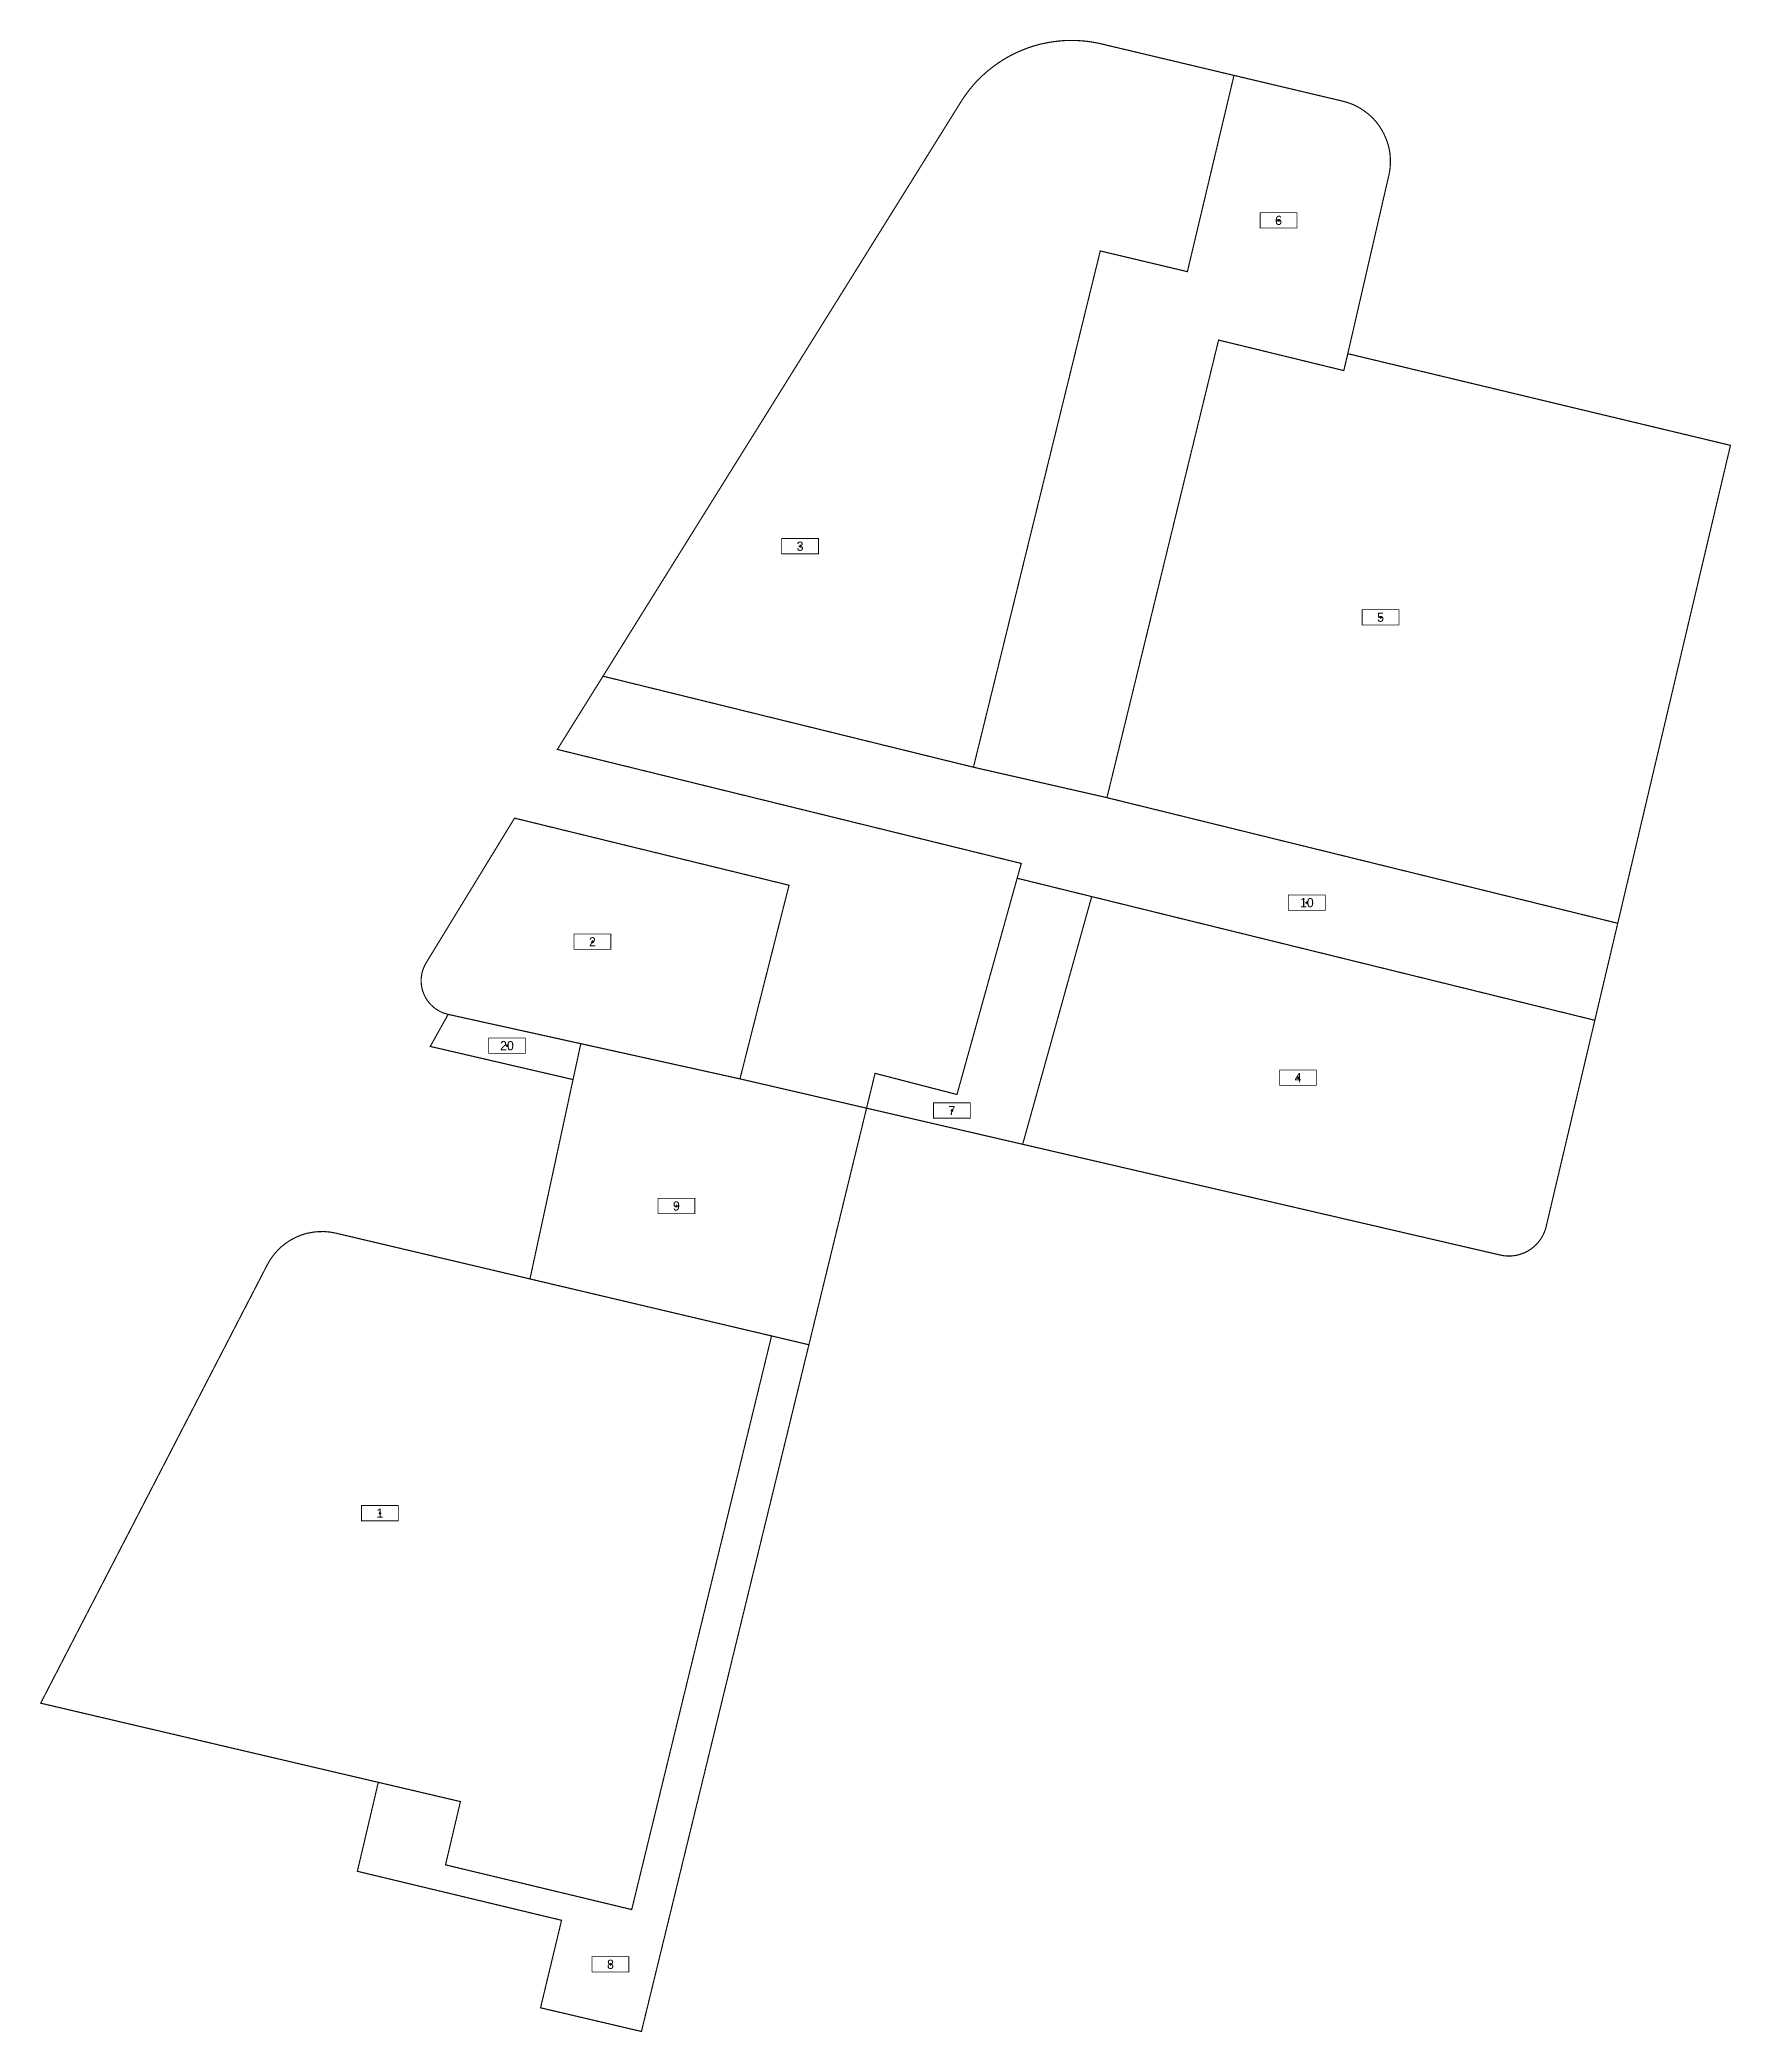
# Model space of a CAD drawing. Extents: x 180656 to 180876, y 649068 to 649328.
import ezdxf
from ezdxf.enums import TextEntityAlignment as Align

# ---------------------------------------------------------------- set-up
doc = ezdxf.new("R2010")
doc.units = 0
doc.header["$LTSCALE"] = 0.5
doc.layers.add('pcell', color=160, linetype='Continuous')
doc.layers.add('scellno', color=160, linetype='Continuous')
doc.styles.add('mvt-nos_old', font='mvt-nos.shx')

# ---------------------------------------------------------------- blocks, each defined once
blk = doc.blocks.new('cellno')
at = {"color": 2}
for points in [[(-0.4, 0), (0.4, 0)], [(0, 0.4), (0, -0.4)]]:
    blk.add_lwpolyline(points, dxfattribs=at)
at = {"layer": 'scellno', "const_width": 0.25}
blk.add_lwpolyline([(6, 2.5), (-6, 2.5), (-6, -2.5), (6, -2.5)], close=True, dxfattribs=at)
at = {"layer": 'scellno', "style": 'mvt-nos_old'}
blk.add_attdef('CELLNO', text='', height=3, dxfattribs=at).set_placement((0, 0), align=Align.MIDDLE)
at = {"layer": 'scellno', "style": 'mvt-nos_old', "flags": 1}
for tag, p in [('CODE', (-0.29, -6)), ('AREA', (0.21, -8.97))]:
    blk.add_attdef(tag, text='', height=2.5, dxfattribs=at).set_placement(p, align=Align.CENTER)

msp = doc.modelspace()

# ---------------------------------------------------------------- linework, layer by layer
at = {"layer": 'pcell', "const_width": 0.15}
for points in [[(180794.09, 649300.52), (180805.45, 649297.82), (180811.53, 649323.41), (180794.27, 649327.51), (180793.84, 649327.61), (180793.4, 649327.69), (180792.82, 649327.79), (180792.23, 649327.87), (180791.64, 649327.92), (180791.04, 649327.96), (180790.45, 649327.97), (180789.86, 649327.97), (180789.27, 649327.94), (180788.67, 649327.89), (180788.09, 649327.82), (180787.5, 649327.73), (180786.92, 649327.62), (180786.34, 649327.5), (180785.77, 649327.35), (180785.2, 649327.18), (180784.64, 649326.99), (180784.09, 649326.78), (180783.54, 649326.55), (180782.99, 649326.3), (180782.47, 649326.04), (180781.95, 649325.76), (180781.44, 649325.45), (180780.94, 649325.13), (180780.45, 649324.8), (180779.97, 649324.44), (180779.51, 649324.07), (180779.06, 649323.69), (180778.62, 649323.28), (180778.2, 649322.87), (180777.79, 649322.44), (180777.4, 649321.99), (180777.02, 649321.53), (180776.66, 649321.06), (180776.32, 649320.58), (180776.02, 649320.13), (180767.71, 649306.79), (180762.13, 649297.84), (180744.85, 649270.12), (180739.27, 649261.17), (180729.24, 649245.07), (180768.68, 649235.38), (180777.55, 649233.2)], [(180809.52, 649288.9), (180825.85, 649284.92), (180826.37, 649287.12), (180831.76, 649310.54), (180831.83, 649310.88), (180831.9, 649311.44), (180831.93, 649312.01), (180831.92, 649312.57), (180831.88, 649313.14), (180831.79, 649313.7), (180831.67, 649314.24), (180831.5, 649314.79), (180831.3, 649315.32), (180831.06, 649315.83), (180830.79, 649316.32), (180830.49, 649316.8), (180830.15, 649317.25), (180829.78, 649317.68), (180829.38, 649318.08), (180828.95, 649318.45), (180828.5, 649318.79), (180828.03, 649319.1), (180827.54, 649319.38), (180827.02, 649319.62), (180826.5, 649319.82), (180825.97, 649319.99), (180811.53, 649323.41), (180805.45, 649297.82), (180794.09, 649300.52), (180777.55, 649233.2), (180794.96, 649229.23)], [(180871.77, 649256.08), (180876.28, 649275.17), (180826.38, 649287.12), (180825.85, 649284.92), (180809.52, 649288.9), (180794.96, 649229.23), (180861.58, 649212.85), (180865.93, 649231.31)], [(180794.96, 649229.23), (180777.55, 649233.2), (180768.68, 649235.38), (180729.24, 649245.07), (180723.28, 649235.52), (180766.14, 649224.99), (180783.79, 649220.65), (180783.25, 649218.72), (180858.59, 649200.2), (180861.58, 649212.85)], [(180792.97, 649216.33), (180783.25, 649218.72), (180775.4, 649190.52), (180764.72, 649193.28), (180763.61, 649188.74), (180783.97, 649184.03)], [(180792.97, 649216.33), (180783.97, 649184.03), (180792.3, 649182.1), (180843.31, 649170.27), (180846.25, 649169.59), (180846.52, 649169.53), (180847.01, 649169.47), (180847.58, 649169.46), (180848.06, 649169.5), (180848.49, 649169.58), (180848.91, 649169.7), (180849.36, 649169.86), (180849.79, 649170.07), (180850.24, 649170.35), (180850.65, 649170.67), (180850.96, 649170.97), (180851.25, 649171.3), (180851.54, 649171.68), (180851.81, 649172.13), (180852.03, 649172.61), (180852.19, 649173.08), (180855.59, 649187.48), (180858.59, 649200.2)], [(180725.33, 649192.47), (180726.34, 649197.15), (180709.04, 649200.97), (180706.71, 649196.79)], [(180763.61, 649188.74), (180763.61, 649188.74), (180747.1, 649192.56), (180726.34, 649197.15), (180725.33, 649192.47), (180719.71, 649166.47), (180742.61, 649161.07), (180751.22, 649159.04), (180756.09, 649157.89)], [(180756.09, 649157.89), (180751.22, 649159.04), (180732.98, 649084.24), (180708.7, 649090.07), (180710.64, 649098.32), (180699.93, 649100.83), (180697.2, 649089.23), (180723.83, 649082.84), (180721.09, 649071.43), (180734.25, 649068.34)]]:
    msp.add_lwpolyline(points, close=True, dxfattribs=at)
for points in [[(180753.5, 649217.81), (180717.7, 649226.56), (180706.18, 649207.71, 0.514883), (180709.04, 649200.97), (180747.1, 649192.56)], [(180751.22, 649159.04), (180694.4, 649172.44, 0.343912), (180685.46, 649168.33), (180675.64, 649149.34), (180659.43, 649117.99), (180655.9, 649111.15), (180693.52, 649102.33), (180699.93, 649100.83), (180710.64, 649098.32), (180708.7, 649090.07), (180732.98, 649084.24)]]:
    msp.add_lwpolyline(points, format="xyb", close=True, dxfattribs=at)

# ---------------------------------------------------------------- block references
at = {"layer": 'scellno', "xscale": 0.4, "yscale": 0.4, "zscale": 0.4}
for p, values in [((180817.34, 649304.51), {'CELLNO': '6'}), ((180754.94, 649262.02), {'CELLNO': '3'}), ((180830.65, 649252.75), {'CELLNO': '5'}), ((180821.03, 649215.54), {'CELLNO': '10'}), ((180727.86, 649210.44), {'CELLNO': '2'}), ((180716.71, 649196.89), {'CELLNO': '20'}), ((180819.88, 649192.71), {'CELLNO': '4'}), ((180774.74, 649188.43), {'CELLNO': '7'}), ((180738.81, 649175.98), {'CELLNO': '9'}), ((180700.14, 649135.93), {'CELLNO': '1'}), ((180730.21, 649077.1), {'CELLNO': '8'})]:
    msp.add_blockref('cellno', p, dxfattribs=at).add_auto_attribs(values)

doc.saveas('drawing.dxf')
